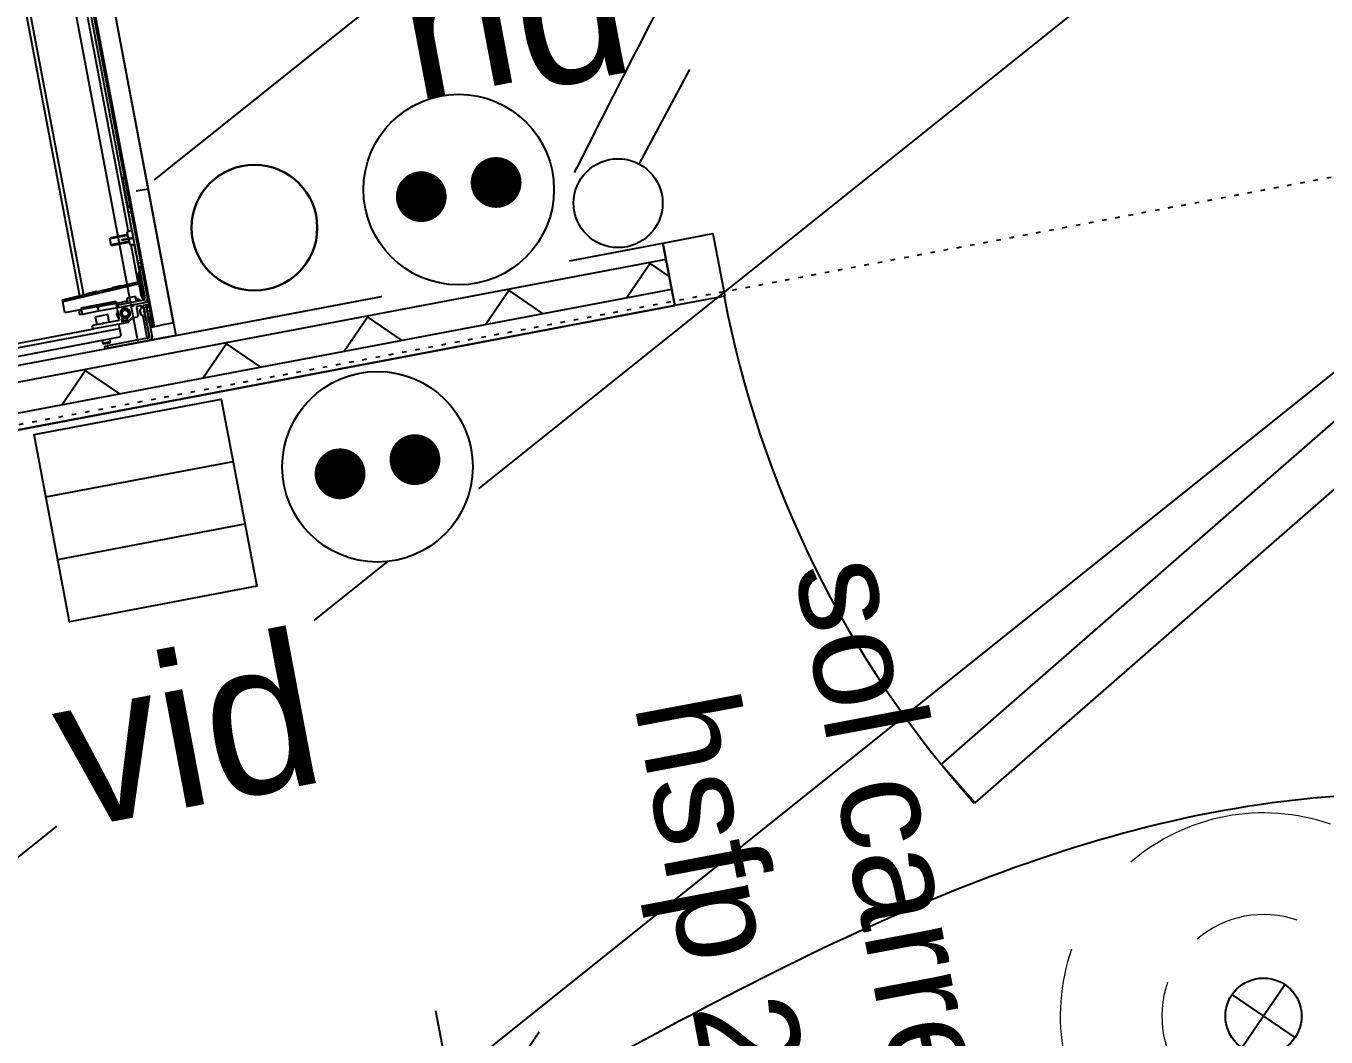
# Model space of a CAD drawing. Header units: centimetres. Extents: x 197412 to 267601, y -375791 to -305433.
# Drawn here: x 223770 to 224793, y -361850 to -361054 of the extents above; entities that cross this region are included whole.
import ezdxf

# ---------------------------------------------------------------- set-up
doc = ezdxf.new("R2010")
doc.units = ezdxf.units.CM
doc.linetypes.add('Style de ligne -5', pattern=[0.20828, 0.069425, -0.138855])
doc.layers.add('3-BAT C-Niveau 0', color=250, linetype='Continuous')
doc.layers.add('prlm-MOD', color=64, linetype='Continuous')
for name, color, linetype, lineweight in [('FAUX PLAFOND', 9, 'Continuous', 25), ('prlm-ELEC-CFA', 1, 'Continuous', 25), ('prlm-ELEC-CFO', 1, 'Continuous', 25), ('prlm-ELEC-SSI', 6, 'Continuous', 25)]:
    doc.layers.add(name, color=color, linetype=linetype, lineweight=lineweight)
doc.styles.add('Helvetica', font='arial.ttf')
doc.styles.add('prlm-elec-cfa', font='comic.ttf', dxfattribs={"height": 12})
doc.styles.add('prlm-elec-cfo', font='comic.ttf', dxfattribs={"height": 12})

# ---------------------------------------------------------------- blocks, each defined once
blk = doc.blocks.new('xi.PCHD')
at = {"color": 0, "lineweight": 5}
blk.add_wipeout([(-7.5, -7.5), (7.5, -7.5), (7.5, 7.5), (-7.5, 7.5)], dxfattribs=at).dxf.layer = 'prlm-ELEC-CFO'
at = {"layer": 'prlm-ELEC-CFO', "color": 0, "linetype": 'ByBlock', "lineweight": 5, "const_width": 2}
for points in [[(-4, 0, 1), (-2, 0, 1)], [(2, 0, 1), (4, 0, 1)]]:
    blk.add_lwpolyline(points, format="xyb", close=True, dxfattribs=at)
at = {"layer": 'prlm-ELEC-CFO', "color": 0, "linetype": 'ByBlock', "lineweight": -2}
blk.add_circle((0, 0), 7.5, dxfattribs=at)
blk = doc.blocks.new('xi.SA')
at = {"layer": 'prlm-ELEC-CFO', "color": 0}
blk.add_lwpolyline([(0.2, -1.28), (5.5, 5.28)], dxfattribs=at)
blk.add_circle((-2, -4), 3.5, dxfattribs=at)
blk = doc.blocks.new('xi.PC')
at = {"color": 0, "lineweight": 5}
blk.add_wipeout([(-7.5, -7.5), (7.5, -7.5), (7.5, 7.5), (-7.5, 7.5)], dxfattribs=at).dxf.layer = 'prlm-ELEC-CFO'
at = {"layer": 'prlm-ELEC-CFO', "color": 0, "linetype": 'ByBlock', "lineweight": 5, "const_width": 2}
for points in [[(-4, 0, 1), (-2, 0, 1)], [(2, 0, 1), (4, 0, 1)]]:
    blk.add_lwpolyline(points, format="xyb", close=True, dxfattribs=at)
at = {"layer": 'prlm-ELEC-CFO', "color": 0, "linetype": 'ByBlock', "lineweight": -2}
blk.add_circle((0, 0), 7.5, dxfattribs=at)
blk = doc.blocks.new('xi.SPOT')
at = {"color": 0, "lineweight": 5}
blk.add_wipeout([(-4, 0), (-2.83, -2.83), (0, -4), (2.83, -2.83), (4, 0), (2.83, 2.83), (0, 4), (-2.83, 2.83)], dxfattribs=at).dxf.layer = 'prlm-ELEC-CFO'
at = {"layer": 'prlm-ELEC-CFO', "color": 0, "linetype": 'ByBlock', "lineweight": -2, "flags": 128}
for points in [[(0, 10.88), (0, 4)], [(-7.69, 7.69), (-2.83, 2.83)], [(7.69, 7.69), (2.83, 2.83)], [(-10.88, 0), (-4, 0)], [(4, 0), (10.88, 0)], [(-2.83, -2.83), (-7.69, -7.69)], [(2.83, -2.83), (7.69, -7.69)], [(0, -4), (0, -10.88)]]:
    blk.add_lwpolyline(points, dxfattribs=at)
at = {"layer": 'prlm-ELEC-CFO', "color": 0, "linetype": 'ByBlock', "lineweight": -2}
blk.add_circle((0, 0), 4, dxfattribs=at)
blk = doc.blocks.new('MTI900_Alu_390')
at = {"layer": 'prlm-MOD', "color": 1, "linetype": 'Continuous'}
for p, q in [((-4.34, -0.405), (-4.34, -3.475)), ((-4.405, -0.415), (-4.405, -3.465)), ((-4.305, -0.6), (-4.305, -3.277)), ((-4.135, -3.077), (-4.136, -3.497)), ((-4.135, -3.077), (-4.05, -3.077)), ((-4.022, -3.692), (-4.05, -3.077)), ((-4.05, -3.077), (-4.035, -3.077)), ((-4.035, -3.077), (-4.007, -3.691)), ((-4.295, -3.267), (-4.285, -3.267)), ((-4.175, -3.207), (-4.175, -3.187)), ((-4.135, -3.187), (-4.175, -3.187)), ((-4.175, -3.337), (-4.175, -3.207)), ((-4.125, -3.207), (-4.175, -3.207)), ((-4.125, -3.487), (-4.125, -3.207)), ((-0.277, -3.215), (-4.029, -3.215)), ((-0.277, -3.245), (-4.027, -3.245)), ((-4.475, -3.355), (-4.475, -3.335)), ((-4.475, -3.335), (-4.455, -3.335)), ((-4.475, -3.69), (-4.475, -3.355)), ((-4.455, -3.355), (-4.475, -3.355)), ((-4.455, -3.335), (-4.455, -3.355)), ((-4.455, -3.69), (-4.455, -3.355)), ((-4.43, -3.325), (-4.435, -3.33)), ((-4.435, -3.33), (-4.435, -3.38)), ((-4.43, -3.385), (-4.43, -3.325)), ((-4.405, -3.325), (-4.43, -3.325)), ((-4.305, -3.553), (-4.305, -3.277)), ((-4.276, -3.348), (-4.278, -3.35)), ((-4.278, -3.354), (-4.276, -3.356)), ((-4.275, -3.277), (-4.275, -3.346)), ((-4.215, -3.305), (-4.275, -3.305)), ((-4.275, -3.358), (-4.275, -3.346)), ((-4.275, -3.358), (-4.275, -3.484)), ((-4.215, -3.405), (-4.215, -3.305)), ((-4.175, -3.487), (-4.175, -3.337)), ((-4.14, -3.337), (-4.175, -3.337)), ((-4.14, -3.487), (-4.14, -3.337)), ((-4.021, -3.285), (-4.026, -3.286)), ((-4.022, -3.356), (-4.017, -3.356)), ((-4.021, -3.285), (-4.017, -3.356)), ((-4.435, -3.38), (-4.43, -3.385)), ((-4.43, -3.385), (-4.405, -3.385)), ((-4.405, -3.465), (-4.395, -3.475)), ((-4.34, -3.475), (-4.395, -3.475)), ((-4.305, -3.475), (-4.34, -3.475)), ((-4.275, -3.405), (-4.215, -3.405)), ((-4.24, -3.478), (-4.23, -3.472)), ((-4.23, -3.472), (-4.22, -3.478)), ((-4.277, -3.582), (-4.304, -3.555)), ((-4.291, -3.577), (-4.291, -3.568)), ((-4.281, -3.583), (-4.291, -3.577)), ((-4.29, -3.507), (-4.285, -3.504)), ((-4.29, -3.507), (-4.29, -3.549)), ((-4.274, -3.504), (-4.287, -3.504)), ((-4.287, -3.552), (-4.282, -3.552)), ((-4.279, -3.549), (-4.279, -3.545)), ((-4.276, -3.542), (-4.273, -3.542)), ((-4.272, -3.487), (-4.178, -3.487)), ((-4.271, -3.518), (-4.271, -3.507)), ((-4.266, -3.521), (-4.268, -3.521)), ((-4.195, -3.561), (-4.195, -3.523)), ((-4.175, -3.49), (-4.175, -3.487)), ((-4.175, -3.487), (-4.155, -3.487)), ((-4.175, -3.49), (-4.175, -3.601)), ((-4.155, -3.497), (-4.175, -3.497)), ((-4.14, -3.487), (-4.155, -3.487)), ((-4.155, -3.487), (-4.155, -3.497)), ((-4.155, -3.702), (-4.155, -3.497)), ((-4.115, -3.577), (-4.155, -3.577)), ((-4.125, -3.487), (-4.14, -3.487)), ((-4.14, -3.577), (-4.14, -3.487)), ((-4.136, -3.497), (-4.14, -3.497)), ((-4.115, -3.647), (-4.115, -3.577)), ((-4.012, -3.482), (-4.017, -3.482)), ((-4.013, -3.552), (-4.008, -3.552)), ((-4.012, -3.482), (-4.008, -3.552)), ((-3.685, -3.532), (-3.625, -3.532)), ((-3.685, -3.532), (-3.685, -3.677)), ((-3.679, -3.677), (-3.679, -3.532)), ((-3.631, -3.677), (-3.631, -3.532)), ((-3.625, -3.677), (-3.625, -3.532)), ((-4.455, -3.682), (-4.455, -3.68)), ((-4.452, -3.677), (-4.279, -3.677)), ((-4.277, -3.676), (-4.268, -3.663)), ((-4.276, -3.627), (-4.276, -3.584)), ((-4.198, -3.637), (-4.266, -3.637)), ((-4.263, -3.657), (-4.265, -3.659)), ((-4.225, -3.659), (-4.265, -3.659)), ((-4.265, -3.659), (-4.265, -3.662)), ((-4.265, -3.662), (-4.225, -3.662)), ((-4.227, -3.657), (-4.263, -3.657)), ((-4.261, -3.657), (-4.261, -3.662)), ((-4.229, -3.657), (-4.229, -3.662)), ((-4.225, -3.659), (-4.227, -3.657)), ((-4.225, -3.662), (-4.225, -3.659)), ((-4.222, -3.663), (-4.213, -3.676)), ((-4.211, -3.677), (-4.198, -3.677)), ((-4.195, -3.674), (-4.195, -3.64)), ((-4.176, -3.603), (-4.183, -3.61)), ((-4.183, -3.614), (-4.176, -3.621)), ((-4.175, -3.623), (-4.175, -3.601)), ((-4.175, -3.623), (-4.175, -3.734)), ((-4.155, -3.647), (-4.115, -3.647)), ((-4.14, -3.657), (-4.14, -3.647)), ((-3.705, -3.677), (-3.713, -3.717)), ((-3.66, -3.677), (-3.705, -3.677)), ((-3.66, -3.622), (-3.655, -3.622)), ((-3.66, -3.622), (-3.66, -3.636)), ((-3.66, -3.636), (-3.655, -3.636)), ((-3.66, -3.636), (-3.66, -3.717)), ((-3.655, -3.622), (-3.655, -3.636)), ((-3.655, -3.636), (-3.655, -3.717)), ((-3.655, -3.677), (-3.605, -3.677)), ((-3.597, -3.717), (-3.605, -3.677)), ((-4.215, -3.695), (-4.45, -3.695)), ((-4.215, -3.715), (-4.45, -3.715)), ((-4.285, -3.692), (-4.445, -3.692)), ((-4.378, -3.747), (-4.378, -3.727)), ((-4.378, -3.727), (-4.298, -3.727)), ((-4.375, -3.747), (-4.378, -3.747)), ((-4.375, -3.737), (4.375, -3.737)), ((-4.375, -3.747), (-4.375, -3.737)), ((4.375, -3.747), (-4.375, -3.747)), ((-4.375, -3.747), (-4.375, -3.792)), ((-4.345, -3.724), (-4.345, -3.718)), ((-4.342, -3.715), (-4.288, -3.715)), ((-4.298, -3.727), (-4.342, -3.727)), ((-4.298, -3.727), (-4.298, -3.737)), ((-4.295, -3.734), (-4.295, -3.73)), ((-4.265, -3.69), (-4.283, -3.69)), ((-4.283, -3.72), (-4.265, -3.72)), ((-4.265, -3.716), (-4.269, -3.72)), ((-4.265, -3.69), (-4.265, -3.695)), ((-4.262, -3.716), (-4.265, -3.716)), ((-4.252, -3.692), (-4.262, -3.692)), ((-4.261, -3.69), (-4.261, -3.695)), ((-4.26, -3.715), (-4.231, -3.715)), ((-4.247, -3.687), (-4.252, -3.692)), ((-4.247, -3.732), (-4.252, -3.737)), ((-4.241, -3.734), (-4.249, -3.734)), ((-4.238, -3.692), (-4.243, -3.687)), ((-4.238, -3.737), (-4.243, -3.732)), ((-4.228, -3.692), (-4.238, -3.692)), ((-4.229, -3.69), (-4.229, -3.695)), ((-4.225, -3.716), (-4.229, -3.716)), ((-4.225, -3.69), (-4.198, -3.69)), ((-4.225, -3.695), (-4.225, -3.69)), ((-4.221, -3.72), (-4.225, -3.716)), ((-4.225, -3.72), (-4.215, -3.72)), ((-4.215, -3.715), (-4.215, -3.695)), ((-4.215, -3.695), (-4.195, -3.695)), ((-4.195, -3.715), (-4.215, -3.715)), ((-4.215, -3.72), (-4.215, -3.722)), ((-4.212, -3.725), (-4.198, -3.725)), ((-4.195, -3.722), (-4.195, -3.693)), ((-4.175, -3.737), (-4.175, -3.734)), ((-4.165, -3.737), (-4.165, -3.726)), ((-3.907, -3.717), (-4.14, -3.717)), ((-4.135, -3.717), (-4.135, -3.712)), ((-4.105, -3.712), (-4.135, -3.712)), ((-4.125, -3.692), (-4.022, -3.692)), ((-4.125, -3.702), (-4.125, -3.692)), ((-4.125, -3.702), (-4.105, -3.702)), ((-4.105, -3.702), (-3.965, -3.702)), ((-4.105, -3.702), (-4.105, -3.712)), ((-4.105, -3.712), (-4.105, -3.717)), ((-3.965, -3.712), (-4.105, -3.712)), ((-4.007, -3.691), (-4.022, -3.692)), ((-4.022, -3.692), (-4.022, -3.692)), ((-3.707, -3.685), (-4.007, -3.685)), ((-4.007, -3.691), (-4.007, -3.692)), ((-3.965, -3.702), (-3.945, -3.702)), ((-3.965, -3.702), (-3.965, -3.712)), ((-3.965, -3.717), (-3.965, -3.712)), ((-3.935, -3.712), (-3.965, -3.712)), ((-3.935, -3.712), (-3.935, -3.717)), ((-3.935, -3.715), (-3.713, -3.715)), ((-3.907, -3.737), (-3.907, -3.717)), ((-3.907, -3.717), (-3.893, -3.717)), ((-3.893, -3.717), (-3.86, -3.717)), ((-3.893, -3.717), (-3.893, -3.737)), ((-3.86, -3.717), (-3.45, -3.717)), ((-3.86, -3.717), (-3.86, -3.737)), ((-0.26, -3.685), (-3.603, -3.685)), ((-3.597, -3.715), (-0.25, -3.715)), ((-3.45, -3.717), (-3.45, -3.737)), ((-3.45, -3.717), (-3.417, -3.717)), ((-3.417, -3.737), (-3.417, -3.717)), ((-3.417, -3.717), (-3.403, -3.717)), ((-3.185, -3.717), (-3.403, -3.717)), ((-3.403, -3.717), (-3.403, -3.737)), ((-3.185, -3.717), (-3.175, -3.717)), ((-3.185, -3.737), (-3.185, -3.717)), ((-3.175, -3.717), (-3.175, -3.737)), ((-3.175, -3.735), (-0.243, -3.735)), ((-4.375, -3.902), (-4.375, -3.792)), ((-4.375, -3.902), (4.375, -3.902))]:
    blk.add_line(p, q, dxfattribs=at)
at = {"layer": 'prlm-MOD', "color": 1, "ltscale": 50}
blk.add_lwpolyline([(-3.3, -3.806), (-3.3, -3.902)], dxfattribs=at)
at = {"layer": 'prlm-MOD', "color": 1, "linetype": 'Continuous'}
for radius in [0.035, 0.03, 0.025]:
    blk.add_circle((-4.23, -3.542), radius, dxfattribs=at)
for centre, radius, start, end in [((-4.295, -3.277), 0.01, 90, 180), ((-4.285, -3.277), 0.01, 0, 90), ((-4.276, -3.352), 0.003, 135, 225), ((-4.278, -3.346), 0.003, 315, 0), ((-4.278, -3.358), 0.003, 0, 45), ((-4.23, -3.542), 0.065, 57.7958, 122.2042), ((-4.302, -3.553), 0.003, 180, 225), ((-4.287, -3.507), 0.003, 90, 180), ((-4.23, -3.542), 0.06, 140.7035, 188.509), ((-4.23, -3.542), 0.065, 144.2242, 157.3801), ((-4.287, -3.549), 0.003, 180, 270), ((-4.23, -3.542), 0.065, 206.162, 224.9525), ((-4.282, -3.549), 0.003, 270, 0), ((-4.276, -3.545), 0.003, 90, 180), ((-4.272, -3.484), 0.003, 180, 270), ((-4.274, -3.507), 0.003, 0, 90), ((-4.273, -3.545), 0.003, 4.0006, 90), ((-4.268, -3.518), 0.003, 180, 270), ((-4.23, -3.542), 0.04, 184.0006, 146.0728), ((-4.23, -3.542), 0.04, 146.0728, 184.0006), ((-4.266, -3.518), 0.003, 270, 326.0728), ((-4.23, -3.542), 0.06, 66.4435, 113.5565), ((-4.178, -3.49), 0.003, 0, 90), ((-4.452, -3.68), 0.003, 90, 180), ((-4.445, -3.682), 0.01, 180, 270), ((-4.279, -3.674), 0.003, 270, 325.008), ((-4.279, -3.584), 0.003, 0, 45), ((-4.266, -3.627), 0.01, 180, 270), ((-4.265, -3.665), 0.003, 90, 145.008), ((-4.225, -3.665), 0.003, 34.992, 90), ((-4.211, -3.674), 0.003, 214.992, 270), ((-4.198, -3.64), 0.003, 0, 90), ((-4.198, -3.674), 0.003, 270, 0), ((-4.181, -3.612), 0.003, 135, 225), ((-4.178, -3.601), 0.003, 315, 0), ((-4.178, -3.623), 0.003, 0, 45), ((-4.115, -3.71), 0.05, 129.8841, 142.9139), ((-4.16, -3.657), 0.02, 309.8841, 0), ((-4.45, -3.69), 0.025, 180, 270), ((-4.45, -3.69), 0.005, 180, 270), ((-4.342, -3.718), 0.003, 90, 180), ((-4.342, -3.724), 0.003, 180, 270), ((-4.298, -3.73), 0.003, 0, 90), ((-4.292, -3.734), 0.003, 180, 270), ((-4.288, -3.718), 0.003, 9.5941, 90), ((-4.283, -3.717), 0.003, 189.5941, 270), ((-4.283, -3.693), 0.003, 90, 160.5288), ((-4.265, -3.693), 0.003, 19.4712, 90), ((-4.275, -3.715), 0.01, 353.9388, 0), ((-4.265, -3.717), 0.003, 270, 350.4059), ((-4.26, -3.718), 0.003, 90, 170.4059), ((-4.245, -3.689), 0.003, 45, 135), ((-4.245, -3.734), 0.003, 45, 135), ((-4.231, -3.718), 0.003, 9.5941, 90), ((-4.225, -3.693), 0.003, 90, 160.5288), ((-4.225, -3.717), 0.003, 189.5941, 270), ((-4.215, -3.715), 0.01, 180, 186.0612), ((-4.212, -3.722), 0.003, 180, 270), ((-4.198, -3.693), 0.003, 0, 90), ((-4.198, -3.722), 0.003, 270, 0), ((-4.178, -3.734), 0.003, 270, 0), ((-4.14, -3.702), 0.035, 180, 270), ((-4.14, -3.702), 0.015, 180, 270), ((-4.125, -3.712), 0.02, 90, 192.412), ((-4.125, -3.712), 0.01, 90, 180), ((-3.997, -3.692), 0.01, 182.6026, 270), ((-3.945, -3.712), 0.01, 0, 90)]:
    blk.add_arc(centre, radius, start, end, dxfattribs=at)
for centre, major_axis, ratio, start_param, end_param in [((-3.997, -3.692), (0.025, 0), 0.4, 3.187016, 4.712389), ((-4.022, -3.693), (0.015, 0.0007), 0.045361, 0, 1.568734)]:
    blk.add_ellipse(centre, major_axis=major_axis, ratio=ratio, start_param=start_param, end_param=end_param, dxfattribs=at)
blk = doc.blocks.new('xi.fum')
at = {"color": 0}
blk.add_wipeout([(-10.61, -10.61), (-15, 0), (-10.61, 10.61), (0, 15), (10.61, 10.61), (15, 0), (10.61, -10.61), (0, -15)], dxfattribs=at).dxf.layer = 'prlm-ELEC-SSI'
at = {"layer": 'prlm-ELEC-SSI', "color": 0}
for points in [[(-2.12, 2.12), (2.12, -2.12)], [(2.12, 2.12), (-2.12, -2.12)]]:
    blk.add_lwpolyline(points, dxfattribs=at)
blk.add_circle((0, 0), 3, dxfattribs=at)
at = {"layer": 'prlm-ELEC-SSI', "color": 0, "lineweight": 13}
for radius, start, end in [(16, 60, 120), (16, 150, 210), (8, 60, 120), (16, 330, 30), (8, 150, 210), (8, 330, 30), (8, 240, 300), (16, 240, 300)]:
    blk.add_arc((0, 0), radius, start, end, dxfattribs=at)
blk = doc.blocks.new('xi.VID')
at = {"layer": 'prlm-ELEC-CFA', "color": 0, "linetype": 'ByBlock', "lineweight": -2, "flags": 128}
blk.add_lwpolyline([(-7.5, 7.5), (7.5, 7.5), (7.5, -7.5), (-7.5, -7.5)], close=True, dxfattribs=at)
at = {"layer": 'prlm-ELEC-CFA', "color": 0}
for points in [[(-7.5, 2.5), (7.5, 2.5)], [(-7.5, -2.5), (7.5, -2.5)]]:
    blk.add_lwpolyline(points, dxfattribs=at)

msp = doc.modelspace()

# ---------------------------------------------------------------- hatches: boundary and pattern name
at = {"linetype": 'Continuous'}
h = msp.add_hatch(dxfattribs=at)
h.set_pattern_fill('02_ISOLANT', color=256, scale=10, angle=10.7236, style=0, pattern_type=2)
h.set_pattern_definition([(55.723595, (82441.66, 127994.64), (-66.106423, 45.054865), []), (145.723595, (82441.66, 127994.64), (45.054865, 66.106423), [])])
h.paths.add_polyline_path([(223488.7, -361386.4), (223460.2, -361416.3), (224277.8, -361261.4), (224273.4, -361237.8)])
at = {"layer": 'FAUX PLAFOND'}
h = msp.add_hatch(dxfattribs=at)
h.set_pattern_fill('BA 13', color=256, scale=10, style=0, pattern_type=2)
h.set_pattern_definition([(218.65981, (82448.03, 127995.84), (-199.24783, 287.75041), [])])
h.paths.add_polyline_path([(224286.6, -361273), (222905.8, -361534.5), (223146.9, -362807.6), (223784.7, -362686.8), (223909.4, -363345.5), (225531.4, -363038.4), (225406, -362376), (226509.7, -362170.1), (226269.4, -360901.6), (225180.9, -361104.6), (225145.3, -360916.5), (225145.3, -360916.5), (225006.6, -360184.5), (225006.7, -360184.5), (224994.6, -360120.9), (224613, -358105.9), (222338, -358536.7), (222719.7, -360552), (223717, -360363.2), (223893.7, -361296.5), (224277.3, -361223.9)])

# ---------------------------------------------------------------- linework, layer by layer
at = {"linetype": 'Continuous'}
for p, q in [((223504.2, -361370.3), (224270.9, -361225.1)), ((223488.7, -361386.4), (224273.4, -361237.8)), ((223488.7, -361386.4), (224273.4, -361237.8)), ((223460.2, -361416.3), (224277.8, -361261.4)), ((223460.2, -361416.3), (224277.8, -361261.4))]:
    msp.add_line(p, q, dxfattribs=at)
at = {"linetype": 'Continuous', "lineweight": 25}
for p, q in [((223504.2, -361370.3), (224270.9, -361225.1)), ((224280.2, -361274.2), (224270.9, -361225.1)), ((223444.7, -361432.4), (224280.2, -361274.2))]:
    msp.add_line(p, q, dxfattribs=at)
at = {"linetype": 'Continuous', "flags": 128}
for points in [[(223719.9, -360413.5), (223887.4, -361297.8), (223857.9, -361303.4), (223690.4, -360419.1)], [(225141.6, -361119.9), (224516.3, -361665.7), (224490, -361635.5), (225115.3, -361089.7)], [(224319.5, -361266.8), (224280.2, -361274.2), (224270.9, -361225.1), (224310.2, -361217.6)]]:
    msp.add_lwpolyline(points, close=True, dxfattribs=at)
at = {"linetype": 'Style de ligne -5', "ltscale": 50.8, "flags": 128}
msp.add_lwpolyline([(225060.5, -361123.4), (225282.8, -362302.6), (223120.9, -362710.3), (222898.6, -361531)], close=True, dxfattribs=at)
at = {"linetype": 'Continuous'}
msp.add_arc((225135, -361112.3), 830.5, 190.7236, 221.8067, dxfattribs=at)
at = {"layer": '3-BAT C-Niveau 0', "ltscale": 50.8, "flags": 128}
msp.add_lwpolyline([(224280.2, -361274.2), (222899.4, -361535.7), (223140.5, -362808.8), (223778.3, -362688), (223903.1, -363346.7), (225525.1, -363039.6), (225399.6, -362377.2), (226503.3, -362171.3), (226263.1, -360902.8), (225174.5, -361105.8), (225138.9, -360917.7), (225138.9, -360917.7), (225000.3, -360185.7), (225000.3, -360185.7), (224988.3, -360122.1), (224606.6, -358107.1), (222331.7, -358538), (222713.3, -360553.2), (223710.6, -360364.4), (223887.4, -361297.7), (224270.9, -361225.1)], close=True, dxfattribs=at)
at = {"layer": 'prlm-ELEC-CFO', "color": 6, "lineweight": 30}
msp.add_circle((223949.3, -361212.9), 49.5, dxfattribs=at)
at = {"layer": 'prlm-ELEC-CFO'}
msp.add_spline([(225284.5, -361706.8), (224750.3, -361665.8), (224145.3, -361913.6)], degree=3, dxfattribs=at)

# ---------------------------------------------------------------- block references
at = {"layer": 'prlm-MOD', "xscale": 99.99999999999969, "yscale": 99.99999999999969, "zscale": 99.99999999999969, "rotation": 100.7234860716229}
msp.add_blockref('MTI900_Alu_390', (223420.9, -360930.6), dxfattribs=at)

# ---------------------------------------------------------------- texts
at = {"char_height": 80, "attachment_point": 2, "rotation": 280.7236, "line_spacing_factor": 0.834288, "style": 'Helvetica'}
for s, insert in [('sol carrelage', (224512.4, -361780.4)), ('hsfp 2,20', (224369.5, -361799.1))]:
    msp.add_mtext(s, dxfattribs=dict(at, insert=insert))

# ---------------------------------------------------------------- next in the draw order: block references
at = {"layer": 'prlm-ELEC-CFO', "xscale": 10, "yscale": 10, "zscale": 10, "rotation": 10.72360141139323}
for name, p in [('xi.PC', (224046.2, -361401.1)), ('xi.SPOT', (224112.2, -361936.1))]:
    msp.add_blockref(name, p, dxfattribs=at)
at = {"layer": 'prlm-ELEC-SSI', "xscale": 10, "yscale": 10, "zscale": 10, "rotation": 10.72360141139323}
msp.add_blockref('xi.fum', (224743.6, -361833.6), dxfattribs=at)

# ---------------------------------------------------------------- next in the draw order: texts
at = {"layer": 'prlm-ELEC-CFA', "insert": (223896.2, -361609.1), "char_height": 120, "attachment_point": 5, "rotation": 10.7236, "line_spacing_factor": 0.8, "style": 'prlm-elec-cfa', "bg_fill": 3, "box_fill_scale": 1.1, "bg_fill_color": 256, "bg_fill_transparency": 0}
msp.add_mtext('vid', dxfattribs=at)
at = {"layer": 'prlm-ELEC-CFO', "insert": (224153.1, -361047.3), "char_height": 120, "attachment_point": 5, "rotation": 10.7236, "line_spacing_factor": 0.8, "style": 'prlm-elec-cfo', "bg_fill": 3, "box_fill_scale": 1.1, "bg_fill_color": 256, "bg_fill_transparency": 0}
msp.add_mtext('hd', dxfattribs=at)

# ---------------------------------------------------------------- next in the draw order: block references
at = {"layer": 'prlm-ELEC-CFA', "xscale": 10, "yscale": 10, "zscale": 10, "rotation": 10.72360141139323}
msp.add_blockref('xi.VID', (223863.5, -361435.5), dxfattribs=at)
at = {"layer": 'prlm-ELEC-CFO', "xscale": 10, "yscale": 10, "zscale": 10, "rotation": 10.72360141139323}
msp.add_blockref('xi.PCHD', (224110.1, -361182.9), dxfattribs=at)

# ---------------------------------------------------------------- next in the draw order: linework, layer by layer
at = {"layer": 'prlm-ELEC-CFO'}
msp.add_spline([(224201.3, -361169.5), (224333.2, -360915.1), (224430.2, -360740.8)], degree=3, dxfattribs=at)

# ---------------------------------------------------------------- next in the draw order: block references
at = {"layer": 'prlm-ELEC-CFO', "xscale": 10, "yscale": 10, "zscale": 10, "rotation": 10.72360141139323}
msp.add_blockref('xi.SA', (224247.8, -361150.6), dxfattribs=at)

doc.saveas('drawing.dxf')
